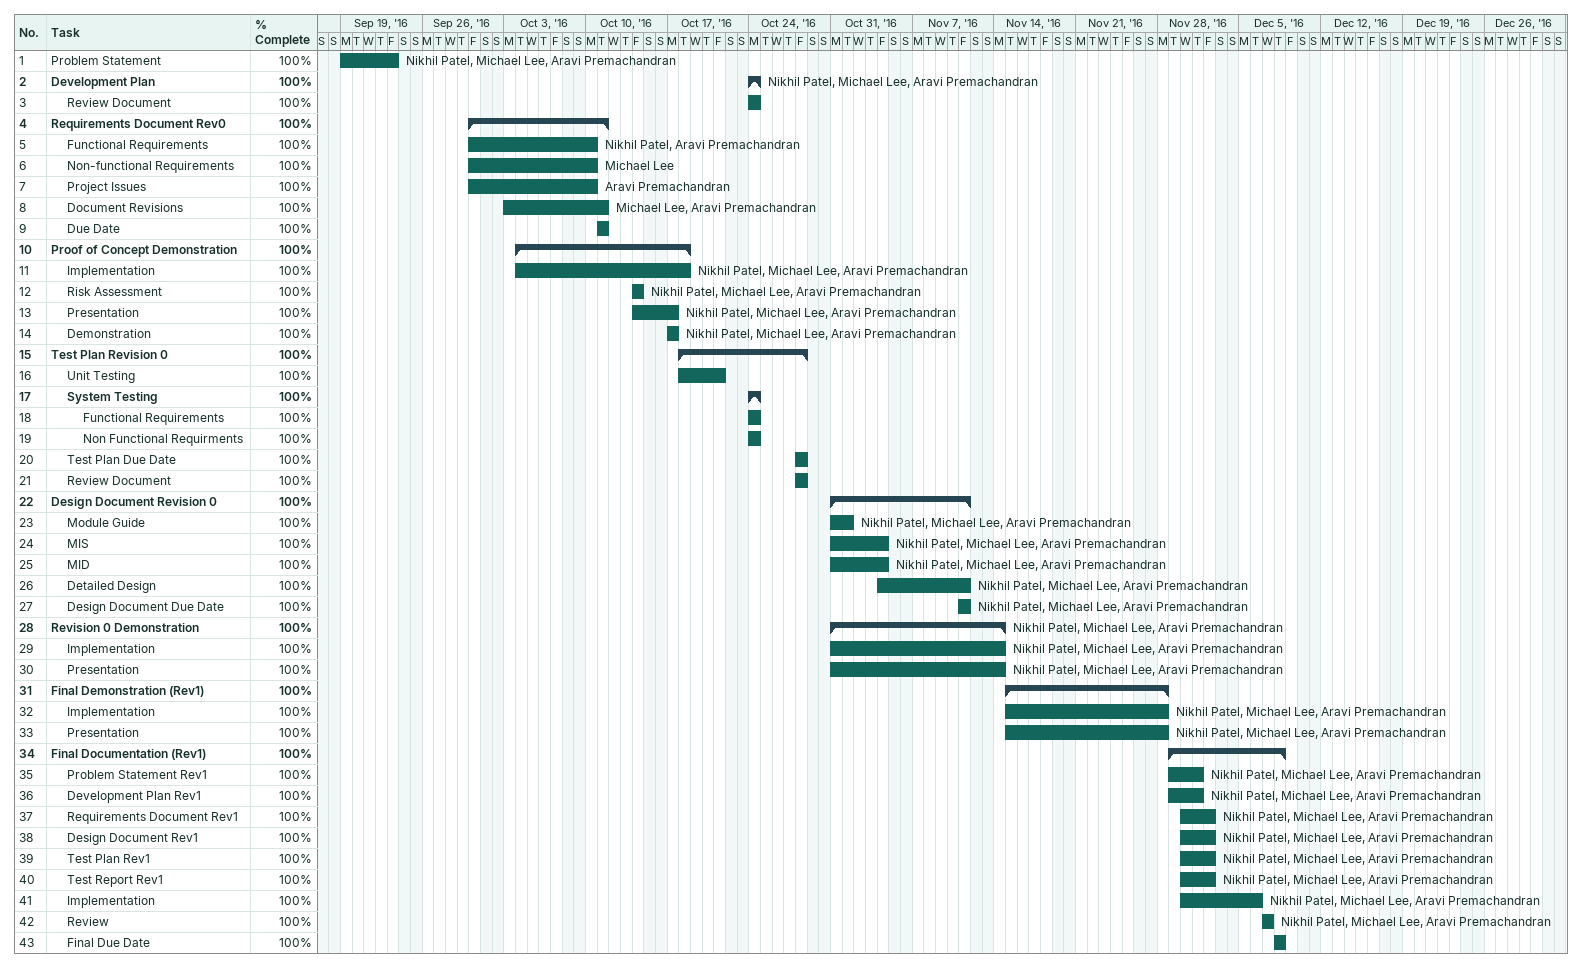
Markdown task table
| ID | Level | Task | Start | Finish | Resources | % complete |
|---|---|---|---|---|---|---|
| 1 | 1 | Problem Statement | 2016-09-19 | 2016-09-23 | Nikhil Patel, Michael Lee, Aravi Premachandran | 100 |
| 2 | 1 | **Development Plan** | 2016-10-24 | 2016-10-24 | Nikhil Patel, Michael Lee, Aravi Premachandran | 100 |
| 3 | 2 | Review Document | 2016-10-24 | 2016-10-24 |  | 100 |
| 4 | 1 | **Requirements Document Rev0** | 2016-09-30 | 2016-10-11 |  | 100 |
| 5 | 2 | Functional Requirements | 2016-09-30 | 2016-10-10 | Nikhil Patel, Aravi Premachandran | 100 |
| 6 | 2 | Non-functional Requirements | 2016-09-30 | 2016-10-10 | Michael Lee | 100 |
| 7 | 2 | Project Issues | 2016-09-30 | 2016-10-10 | Aravi Premachandran | 100 |
| 8 | 2 | Document Revisions | 2016-10-03 | 2016-10-11 | Michael Lee, Aravi Premachandran | 100 |
| 9 | 2 | Due Date | 2016-10-11 | 2016-10-11 |  | 100 |
| 10 | 1 | **Proof of Concept Demonstration** | 2016-10-04 | 2016-10-18 |  | 100 |
| 11 | 2 | Implementation | 2016-10-04 | 2016-10-18 | Nikhil Patel, Michael Lee, Aravi Premachandran | 100 |
| 12 | 2 | Risk Assessment | 2016-10-14 | 2016-10-14 | Nikhil Patel, Michael Lee, Aravi Premachandran | 100 |
| 13 | 2 | Presentation | 2016-10-14 | 2016-10-17 | Nikhil Patel, Michael Lee, Aravi Premachandran | 100 |
| 14 | 2 | Demonstration | 2016-10-17 | 2016-10-17 | Nikhil Patel, Michael Lee, Aravi Premachandran | 100 |
| 15 | 1 | **Test Plan Revision 0** | 2016-10-18 | 2016-10-28 |  | 100 |
| 16 | 2 | Unit Testing | 2016-10-18 | 2016-10-21 |  | 100 |
| 17 | 2 | **System Testing** | 2016-10-24 | 2016-10-24 |  | 100 |
| 18 | 3 | Functional Requirements | 2016-10-24 | 2016-10-24 |  | 100 |
| 19 | 3 | Non Functional Requirments | 2016-10-24 | 2016-10-24 |  | 100 |
| 20 | 2 | Test Plan Due Date | 2016-10-28 | 2016-10-28 |  | 100 |
| 21 | 2 | Review Document | 2016-10-28 | 2016-10-28 |  | 100 |
| 22 | 1 | **Design Document Revision 0** | 2016-10-31 | 2016-11-11 |  | 100 |
| 23 | 2 | Module Guide | 2016-10-31 | 2016-11-01 | Nikhil Patel, Michael Lee, Aravi Premachandran | 100 |
| 24 | 2 | MIS | 2016-10-31 | 2016-11-04 | Nikhil Patel, Michael Lee, Aravi Premachandran | 100 |
| 25 | 2 | MID | 2016-10-31 | 2016-11-04 | Nikhil Patel, Michael Lee, Aravi Premachandran | 100 |
| 26 | 2 | Detailed Design | 2016-11-04 | 2016-11-11 | Nikhil Patel, Michael Lee, Aravi Premachandran | 100 |
| 27 | 2 | Design Document Due Date | 2016-11-11 | 2016-11-11 | Nikhil Patel, Michael Lee, Aravi Premachandran | 100 |
| 28 | 1 | **Revision 0 Demonstration** | 2016-10-31 | 2016-11-14 | Nikhil Patel, Michael Lee, Aravi Premachandran | 100 |
| 29 | 2 | Implementation | 2016-10-31 | 2016-11-14 | Nikhil Patel, Michael Lee, Aravi Premachandran | 100 |
| 30 | 2 | Presentation | 2016-10-31 | 2016-11-14 | Nikhil Patel, Michael Lee, Aravi Premachandran | 100 |
| 31 | 1 | **Final Demonstration (Rev1)** | 2016-11-15 | 2016-11-28 |  | 100 |
| 32 | 2 | Implementation | 2016-11-15 | 2016-11-28 | Nikhil Patel, Michael Lee, Aravi Premachandran | 100 |
| 33 | 2 | Presentation | 2016-11-15 | 2016-11-28 | Nikhil Patel, Michael Lee, Aravi Premachandran | 100 |
| 34 | 1 | **Final Documentation (Rev1)** | 2016-11-29 | 2016-12-08 |  | 100 |
| 35 | 2 | Problem Statement Rev1 | 2016-11-29 | 2016-12-01 | Nikhil Patel, Michael Lee, Aravi Premachandran | 100 |
| 36 | 2 | Development Plan Rev1 | 2016-11-29 | 2016-12-01 | Nikhil Patel, Michael Lee, Aravi Premachandran | 100 |
| 37 | 2 | Requirements Document Rev1 | 2016-11-30 | 2016-12-02 | Nikhil Patel, Michael Lee, Aravi Premachandran | 100 |
| 38 | 2 | Design Document Rev1 | 2016-11-30 | 2016-12-02 | Nikhil Patel, Michael Lee, Aravi Premachandran | 100 |
| 39 | 2 | Test Plan Rev1 | 2016-11-30 | 2016-12-02 | Nikhil Patel, Michael Lee, Aravi Premachandran | 100 |
| 40 | 2 | Test Report Rev1 | 2016-11-30 | 2016-12-02 | Nikhil Patel, Michael Lee, Aravi Premachandran | 100 |
| 41 | 2 | Implementation | 2016-11-30 | 2016-12-06 | Nikhil Patel, Michael Lee, Aravi Premachandran | 100 |
| 42 | 2 | Review | 2016-12-07 | 2016-12-07 | Nikhil Patel, Michael Lee, Aravi Premachandran | 100 |
| 43 | 2 | Final Due Date | 2016-12-08 | 2016-12-08 |  | 100 |
